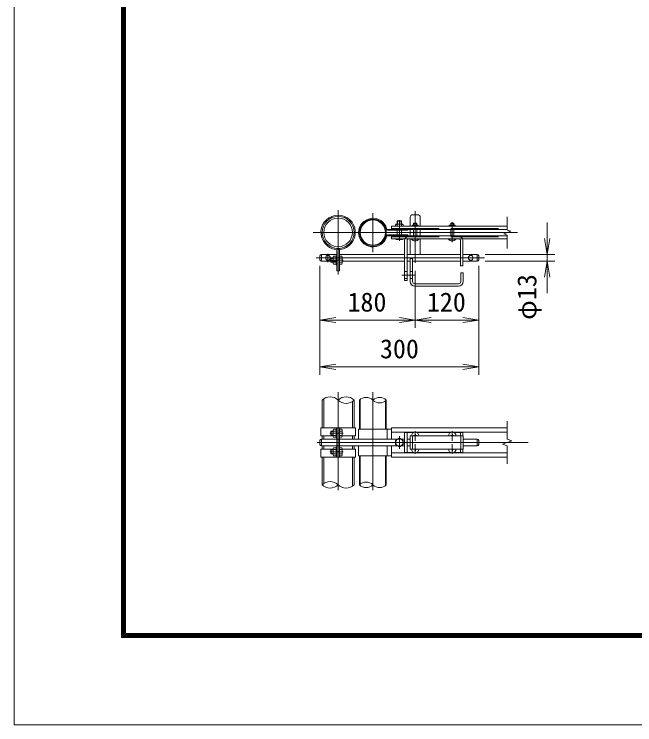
# Model space of a CAD drawing. Units: millimetres, scale not verified, with parts at other scales. Extents: x -6300 to 6300, y -4455 to 4455.
# Drawn here: x -6300 to -3954, y -4455 to -1771 of the extents above; entities that cross this region are included whole.
import ezdxf
from ezdxf.enums import TextEntityAlignment as Align

# ---------------------------------------------------------------- set-up
doc = ezdxf.new("R2010")
doc.units = ezdxf.units.MM
doc.header["$LTSCALE"] = 30
doc.linetypes.add('DASHED', pattern=[7.5, 6, -1.5])
doc.linetypes.add('USER1', pattern=[50.8, 31.75, -6.35, 6.35, -6.35])
for name, color, linetype, lineweight in [('0-0_D-BMK', 2, 'USER1', 13), ('0-1_D-STR1', 1, 'Continuous', 18), ('0-2_D-STR3', 3, 'Continuous', 13), ('0-6_D-STR-DIM', 7, 'Continuous', 9), ('0-7_0', 7, 'Continuous', 9), ('0-B_D-TTL', 7, 'Continuous', 9)]:
    doc.layers.add(name, color=color, linetype=linetype, lineweight=lineweight)
doc.styles.add('ＭＳ ゴシック', font='')
doc.styles.get('ＭＳ ゴシック').set_extended_font_data('MS Gothic')

# ---------------------------------------------------------------- blocks, each defined once
blk = doc.blocks.new('_Open')
at = {"layer": '0-7_0'}
blk.add_line((-30, 5), (0, 0), dxfattribs=at)
blk.add_lwpolyline([(-30, -5), (0, 0), (-30, 0)], dxfattribs=at)

msp = doc.modelspace()

# ---------------------------------------------------------------- linework, layer by layer
at = {"layer": '0-0_D-BMK'}
for p, q in [((-5075.44, -2510.75), (-5075.44, -2754.24)), ((-4944.14, -2522.37), (-4944.14, -2669.6)), ((-4784.14, -2515.35), (-4784.14, -2710.38)), ((-4844.14, -2548.46), (-4844.14, -2627.16)), ((-4644.14, -2556.61), (-4644.14, -2632.73)), ((-5169.34, -2595.98), (-4397.75, -2595.98)), ((-5114.14, -2675.6), (-5114.14, -2707.17)), ((-5158.07, -2691.38), (-4522.76, -2691.38)), ((-5055.82, -2700.24), (-5107.17, -2700.24)), ((-4835, -2756.38), (-4784.71, -2756.38)), ((-5075.44, -3198.18), (-5075.44, -3569.35)), ((-4944.14, -3198.18), (-4944.14, -3569.35)), ((-5055.82, -3353.77), (-5107.17, -3353.77)), ((-4784.14, -3381.98), (-4784.14, -3345.72)), ((-4644.14, -3381.98), (-4644.14, -3345.72)), ((-4844.14, -3365.19), (-4844.14, -3412.34)), ((-5154.78, -3388.77), (-4357.75, -3388.77)), ((-4784.14, -3395.55), (-4784.14, -3431.81)), ((-4644.14, -3395.55), (-4644.14, -3431.81)), ((-5055.82, -3423.77), (-5107.17, -3423.77))]:
    msp.add_line(p, q, dxfattribs=at)
at = {"layer": '0-1_D-STR1'}
for p, q in [((-5135.94, -3228.77), (-5135.94, -3333.77)), ((-5014.94, -3228.77), (-5014.94, -3333.77)), ((-4994.94, -3228.77), (-4994.94, -3338.77)), ((-4893.34, -3228.77), (-4893.34, -3338.77)), ((-5135.94, -3363.77), (-5135.94, -3375.77)), ((-5014.94, -3363.77), (-5014.94, -3375.77)), ((-5135.94, -3401.77), (-5135.94, -3413.77)), ((-5014.94, -3401.77), (-5014.94, -3413.77)), ((-5135.94, -3443.77), (-5135.94, -3548.77)), ((-5014.94, -3443.77), (-5014.94, -3548.77)), ((-4994.94, -3438.77), (-4994.94, -3548.77)), ((-4893.34, -3438.77), (-4893.34, -3548.77))]:
    msp.add_line(p, q, dxfattribs=at)
at = {"layer": '0-1_D-STR1', "linetype": 'DASHED'}
for p, q in [((-5129.54, -3223.53), (-5129.54, -3333.77)), ((-5021.34, -3234), (-5021.34, -3333.77)), ((-4991.74, -3225.94), (-4991.74, -3338.77)), ((-4896.54, -3231.59), (-4896.54, -3338.77)), ((-5129.54, -3363.77), (-5129.54, -3375.77)), ((-5021.34, -3363.77), (-5021.34, -3375.77)), ((-5129.54, -3401.77), (-5129.54, -3413.77)), ((-5021.34, -3401.77), (-5021.34, -3413.77)), ((-5129.54, -3443.77), (-5129.54, -3543.53)), ((-5021.34, -3443.77), (-5021.34, -3554)), ((-4994.94, -3438.77), (-4994.94, -3548.77)), ((-4991.74, -3438.77), (-4991.74, -3545.94)), ((-4896.54, -3438.77), (-4896.54, -3551.59))]:
    msp.add_line(p, q, dxfattribs=at)
at = {"layer": '0-1_D-STR1'}
for centre, radius in [((-5075.44, -2595.14), 60.5), ((-5075.44, -2595.14), 54.1), ((-4944.14, -2595.98), 50.8), ((-4944.14, -2595.98), 47.6)]:
    msp.add_circle(centre, radius, dxfattribs=at)
at = {"layer": '0-2_D-STR3'}
for p, q in [((-4803.14, -2538.38), (-4803.14, -2571.78)), ((-4793.14, -2528.38), (-4775.14, -2528.38)), ((-4765.14, -2538.38), (-4765.14, -2571.78)), ((-4874.14, -2571.78), (-4874.14, -2586.98)), ((-4874.14, -2571.78), (-4436.59, -2571.78)), ((-4859.14, -2565.98), (-4859.14, -2571.78)), ((-4855.99, -2564.38), (-4832.3, -2564.38)), ((-4850.79, -2551.38), (-4852.14, -2552.74)), ((-4852.14, -2564.38), (-4852.14, -2552.74)), ((-4852.14, -2552.74), (-4836.14, -2552.74)), ((-4852.14, -2571.78), (-4852.14, -2565.98)), ((-4850.79, -2551.38), (-4837.5, -2551.38)), ((-4850.79, -2564.38), (-4850.79, -2551.38)), ((-4837.5, -2564.38), (-4837.5, -2551.38)), ((-4836.14, -2552.74), (-4837.5, -2551.38)), ((-4836.14, -2564.38), (-4836.14, -2552.74)), ((-4836.14, -2571.78), (-4836.14, -2565.98)), ((-4829.14, -2565.98), (-4829.14, -2571.78)), ((-4795.64, -2568.58), (-4795.64, -2571.78)), ((-4789.06, -2560.18), (-4790.14, -2561.27)), ((-4790.14, -2567.38), (-4790.14, -2561.27)), ((-4790.14, -2561.27), (-4778.14, -2561.27)), ((-4790.14, -2571.78), (-4790.14, -2568.58)), ((-4789.06, -2567.38), (-4789.06, -2560.18)), ((-4789.06, -2560.18), (-4779.23, -2560.18)), ((-4789.06, -2560.18), (-4779.23, -2560.18)), ((-4779.23, -2567.38), (-4779.23, -2560.18)), ((-4779.23, -2560.18), (-4778.14, -2561.27)), ((-4778.14, -2567.38), (-4778.14, -2561.27)), ((-4778.14, -2571.78), (-4778.14, -2568.58)), ((-4772.64, -2568.58), (-4772.64, -2571.78)), ((-4655.64, -2568.58), (-4655.64, -2571.78)), ((-4649.06, -2560.18), (-4650.14, -2561.27)), ((-4650.14, -2561.27), (-4638.14, -2561.27)), ((-4650.14, -2567.38), (-4650.14, -2561.27)), ((-4650.14, -2571.78), (-4650.14, -2568.58)), ((-4649.06, -2560.18), (-4639.23, -2560.18)), ((-4649.06, -2567.38), (-4649.06, -2560.18)), ((-4639.23, -2567.38), (-4639.23, -2560.18)), ((-4638.14, -2567.38), (-4638.14, -2561.27)), ((-4638.14, -2571.78), (-4638.14, -2568.58)), ((-4632.64, -2568.58), (-4632.64, -2571.78)), ((-4889.06, -2583.78), (-4436.59, -2583.78)), ((-4889.06, -2586.98), (-4812.14, -2586.98)), ((-4852.14, -2604.98), (-4852.14, -2586.98)), ((-4836.14, -2604.98), (-4836.14, -2586.98)), ((-4812.14, -2583.78), (-4812.14, -2586.98)), ((-4803.14, -2583.78), (-4803.14, -2608.18)), ((-4790.14, -2608.18), (-4790.14, -2583.78)), ((-4778.14, -2608.18), (-4778.14, -2583.78)), ((-4765.14, -2583.78), (-4765.14, -2608.18)), ((-4650.14, -2608.18), (-4650.14, -2583.78)), ((-4638.14, -2608.18), (-4638.14, -2583.78)), ((-4889.06, -2604.98), (-4812.14, -2604.98)), ((-4889.06, -2608.18), (-4436.59, -2608.18)), ((-4874.14, -2608.18), (-4874.14, -2620.18)), ((-4874.14, -2620.18), (-4436.59, -2620.18)), ((-4859.14, -2620.18), (-4859.14, -2621.18)), ((-4832.5, -2622.38), (-4855.7, -2622.38)), ((-4852.14, -2620.18), (-4852.14, -2621.18)), ((-4836.14, -2620.18), (-4836.14, -2621.18)), ((-4829.14, -2620.18), (-4829.14, -2621.18)), ((-4815.14, -2624.68), (-4815.14, -2776.38)), ((-4812.14, -2604.98), (-4812.14, -2608.18)), ((-4803.14, -2620.18), (-4803.14, -2678.38)), ((-4798.14, -2620.18), (-4770.14, -2620.18)), ((-4798.14, -2621.01), (-4798.14, -2620.18)), ((-4798.14, -2621.01), (-4770.14, -2621.01)), ((-4770.14, -2621.01), (-4770.14, -2620.18)), ((-4765.14, -2620.18), (-4765.14, -2678.38)), ((-4658.14, -2620.18), (-4630.14, -2620.18)), ((-4658.14, -2621.01), (-4658.14, -2620.18)), ((-4658.14, -2621.01), (-4630.14, -2621.01)), ((-4630.14, -2621.01), (-4630.14, -2620.18)), ((-4613.14, -2624.68), (-4613.14, -2721.38)), ((-4604.14, -2624.88), (-4604.14, -2721.38)), ((-5138.14, -2678.38), (-5080.04, -2678.38)), ((-5138.14, -2678.38), (-5138.14, -2704.38)), ((-5083.24, -2683.24), (-5083.24, -2717.24)), ((-5080.04, -2683.24), (-5083.24, -2683.24)), ((-5080.04, -2664.23), (-5080.04, -2740.24)), ((-5075.44, -2664.23), (-5075.44, -2740.24)), ((-5070.84, -2664.23), (-5070.84, -2740.24)), ((-5070.84, -2678.38), (-4824.14, -2678.38)), ((-5070.84, -2682.44), (-5070.84, -2718.04)), ((-4815.14, -2678.38), (-4613.14, -2678.38)), ((-4604.14, -2678.38), (-4550.14, -2678.38)), ((-4550.14, -2678.38), (-4550.14, -2704.38)), ((-5144.14, -2684.38), (-5144.14, -2698.38)), ((-5138.14, -2704.38), (-5080.04, -2704.38)), ((-5102.84, -2693.6), (-5101.49, -2692.24)), ((-5102.84, -2693.6), (-5102.84, -2706.89)), ((-5094.24, -2693.6), (-5102.84, -2693.6)), ((-5094.24, -2706.89), (-5102.84, -2706.89)), ((-5102.84, -2706.89), (-5101.49, -2708.24)), ((-5094.24, -2692.24), (-5101.49, -2692.24)), ((-5101.49, -2692.24), (-5101.49, -2708.24)), ((-5094.24, -2708.24), (-5101.49, -2708.24)), ((-5094.24, -2688.6), (-5094.24, -2711.8)), ((-5083.24, -2685.24), (-5093.04, -2685.24)), ((-5083.24, -2692.24), (-5093.04, -2692.24)), ((-5083.24, -2708.24), (-5093.04, -2708.24)), ((-5070.84, -2685.24), (-5061.04, -2685.24)), ((-5070.84, -2692.24), (-5061.04, -2692.24)), ((-5070.84, -2708.24), (-5061.04, -2708.24)), ((-5059.84, -2688.6), (-5059.84, -2711.8)), ((-5059.84, -2704.38), (-4824.14, -2704.38)), ((-4815.14, -2704.38), (-4803.14, -2704.38)), ((-4803.14, -2694.38), (-4803.14, -2780.38)), ((-4803.14, -2694.38), (-4794.14, -2694.38)), ((-4794.14, -2694.38), (-4794.14, -2780.38)), ((-4794.14, -2704.38), (-4613.14, -2704.38)), ((-4604.14, -2704.38), (-4550.14, -2704.38)), ((-4544.14, -2684.38), (-4544.14, -2698.38)), ((-5083.24, -2715.24), (-5093.04, -2715.24)), ((-5080.04, -2717.24), (-5083.24, -2717.24)), ((-5070.84, -2715.24), (-5061.04, -2715.24)), ((-4613.14, -2721.38), (-4604.14, -2721.38)), ((-5070.84, -2740.24), (-5080.04, -2740.24)), ((-4824.14, -2743.38), (-4815.14, -2743.38)), ((-4803.14, -2743.38), (-4794.14, -2743.38)), ((-4612.14, -2748.38), (-4612.14, -2780.38)), ((-4612.14, -2748.38), (-4603.14, -2748.38)), ((-4603.14, -2748.38), (-4603.14, -2780.38)), ((-4824.14, -2769.38), (-4815.14, -2769.38)), ((-4803.14, -2769.38), (-4794.14, -2769.38)), ((-4785.14, -2789.38), (-4621.14, -2789.38)), ((-4785.14, -2798.38), (-4621.14, -2798.38)), ((-5140.54, -3333.77), (-5010.34, -3333.77)), ((-5140.54, -3333.77), (-5140.54, -3363.77)), ((-5102.84, -3347.12), (-5101.49, -3345.77)), ((-5102.84, -3347.12), (-5102.84, -3360.41)), ((-5094.24, -3347.12), (-5102.84, -3347.12)), ((-5094.24, -3345.77), (-5101.49, -3345.77)), ((-5101.49, -3345.77), (-5101.49, -3361.77)), ((-5094.24, -3342.12), (-5094.24, -3365.33)), ((-5083.24, -3338.77), (-5093.04, -3338.77)), ((-5083.24, -3345.77), (-5093.04, -3345.77)), ((-5080.04, -3336.77), (-5083.24, -3336.77)), ((-5083.24, -3336.77), (-5083.24, -3370.77)), ((-5080.04, -3333.77), (-5080.04, -3443.77)), ((-5075.44, -3333.77), (-5075.44, -3443.77)), ((-5070.84, -3333.77), (-5070.84, -3443.77)), ((-5070.84, -3335.97), (-5070.84, -3371.57)), ((-5070.84, -3338.77), (-5061.04, -3338.77)), ((-5070.84, -3345.77), (-5061.04, -3345.77)), ((-5059.84, -3342.12), (-5059.84, -3365.33)), ((-5010.34, -3333.77), (-5010.34, -3363.77)), ((-4998.14, -3338.77), (-4874.14, -3338.77)), ((-4998.14, -3338.77), (-4998.14, -3375.77)), ((-4890.14, -3338.77), (-4890.14, -3375.77)), ((-4874.14, -3333.77), (-4874.14, -3375.77)), ((-4874.14, -3333.77), (-4436.59, -3333.77)), ((-4874.14, -3349.77), (-4436.59, -3349.77)), ((-4824.14, -3350.77), (-4824.14, -3426.77)), ((-4824.14, -3350.77), (-4789.34, -3350.77)), ((-4815.14, -3350.77), (-4815.14, -3426.77)), ((-4778.95, -3350.77), (-4649.34, -3350.77)), ((-4638.95, -3350.77), (-4604.14, -3350.77)), ((-4613.14, -3350.77), (-4613.14, -3363.77)), ((-4604.14, -3350.77), (-4604.14, -3363.77)), ((-5140.54, -3363.77), (-5094.24, -3363.77)), ((-5138.14, -3375.77), (-5080.04, -3375.77)), ((-5138.14, -3375.77), (-5138.14, -3401.77)), ((-5102.84, -3360.41), (-5101.49, -3361.77)), ((-5094.24, -3360.41), (-5102.84, -3360.41)), ((-5094.24, -3361.77), (-5101.49, -3361.77)), ((-5083.24, -3361.77), (-5093.04, -3361.77)), ((-5083.24, -3368.77), (-5093.04, -3368.77)), ((-5080.04, -3370.77), (-5083.24, -3370.77)), ((-5080.34, -3375.77), (-4824.14, -3375.77)), ((-5070.84, -3361.77), (-5061.04, -3361.77)), ((-5070.84, -3368.77), (-5061.04, -3368.77)), ((-5059.84, -3363.77), (-5010.34, -3363.77)), ((-4815.14, -3375.77), (-4803.14, -3375.77)), ((-4803.14, -3363.77), (-4803.14, -3413.77)), ((-4803.14, -3363.77), (-4603.14, -3363.77)), ((-4787.85, -3362.93), (-4790.44, -3362.98)), ((-4790.44, -3362.98), (-4790.44, -3363.77)), ((-4784.93, -3357.47), (-4784.98, -3360.06)), ((-4784.93, -3357.47), (-4783.35, -3357.47)), ((-4783.35, -3357.47), (-4783.31, -3360.06)), ((-4647.85, -3362.93), (-4650.44, -3362.98)), ((-4650.44, -3362.98), (-4650.44, -3363.77)), ((-4644.93, -3357.47), (-4644.98, -3360.06)), ((-4644.93, -3357.47), (-4643.35, -3357.47)), ((-4643.35, -3357.47), (-4643.31, -3360.06)), ((-4640.44, -3362.93), (-4637.84, -3362.98)), ((-4637.84, -3362.98), (-4637.84, -3363.77)), ((-4603.14, -3363.77), (-4603.14, -3413.77)), ((-4603.14, -3375.77), (-4550.14, -3375.77)), ((-4550.14, -3375.77), (-4550.14, -3401.77)), ((-5144.14, -3381.77), (-5144.14, -3395.77)), ((-5138.14, -3401.77), (-5080.04, -3401.77)), ((-5083.24, -3440.77), (-5083.24, -3406.77)), ((-5080.04, -3406.77), (-5083.24, -3406.77)), ((-5080.34, -3401.77), (-4824.14, -3401.77)), ((-4998.14, -3401.77), (-4998.14, -3438.77)), ((-4890.14, -3401.77), (-4890.14, -3438.77)), ((-4874.14, -3401.77), (-4874.14, -3443.77)), ((-4815.14, -3401.77), (-4803.14, -3401.77)), ((-4603.14, -3401.77), (-4550.14, -3401.77)), ((-4544.14, -3381.77), (-4544.14, -3395.77)), ((-5140.54, -3413.77), (-5094.24, -3413.77)), ((-5140.54, -3443.77), (-5140.54, -3413.77)), ((-5102.84, -3417.12), (-5101.49, -3415.77)), ((-5094.24, -3417.12), (-5102.84, -3417.12)), ((-5102.84, -3430.41), (-5102.84, -3417.12)), ((-5094.24, -3430.41), (-5102.84, -3430.41)), ((-5102.84, -3430.41), (-5101.49, -3431.77)), ((-5101.49, -3431.77), (-5101.49, -3415.77)), ((-5094.24, -3415.77), (-5101.49, -3415.77)), ((-5094.24, -3431.77), (-5101.49, -3431.77)), ((-5094.24, -3435.41), (-5094.24, -3412.21)), ((-5083.24, -3408.77), (-5093.04, -3408.77)), ((-5083.24, -3415.77), (-5093.04, -3415.77)), ((-5083.24, -3431.77), (-5093.04, -3431.77)), ((-5070.84, -3408.77), (-5061.04, -3408.77)), ((-5070.84, -3415.77), (-5061.04, -3415.77)), ((-5070.84, -3431.77), (-5061.04, -3431.77)), ((-5060.04, -3413.77), (-5010.34, -3413.77)), ((-5059.84, -3412.12), (-5059.84, -3435.33)), ((-5010.34, -3443.77), (-5010.34, -3413.77)), ((-4874.14, -3427.77), (-4436.59, -3427.77)), ((-4824.14, -3426.77), (-4789.34, -3426.77)), ((-4803.14, -3413.77), (-4603.14, -3413.77)), ((-4790.44, -3414.56), (-4790.44, -3413.77)), ((-4787.85, -3414.6), (-4790.44, -3414.56)), ((-4784.93, -3420.07), (-4784.98, -3417.47)), ((-4784.93, -3420.07), (-4783.35, -3420.07)), ((-4783.35, -3420.07), (-4783.31, -3417.47)), ((-4780.44, -3414.6), (-4777.84, -3414.56)), ((-4778.95, -3426.77), (-4649.34, -3426.77)), ((-4777.84, -3414.56), (-4777.84, -3413.77)), ((-4650.44, -3414.56), (-4650.44, -3413.77)), ((-4647.85, -3414.6), (-4650.44, -3414.56)), ((-4644.93, -3420.07), (-4644.98, -3417.47)), ((-4644.93, -3420.07), (-4643.35, -3420.07)), ((-4643.35, -3420.07), (-4643.31, -3417.47)), ((-4640.44, -3414.6), (-4637.84, -3414.56)), ((-4638.95, -3426.77), (-4604.14, -3426.77)), ((-4637.84, -3414.56), (-4637.84, -3413.77)), ((-4613.14, -3413.77), (-4613.14, -3426.77)), ((-4604.14, -3413.77), (-4604.14, -3426.77)), ((-5140.54, -3443.77), (-5010.34, -3443.77)), ((-5083.24, -3438.77), (-5093.04, -3438.77)), ((-5080.04, -3440.77), (-5083.24, -3440.77)), ((-5070.84, -3438.77), (-5061.04, -3438.77)), ((-4998.14, -3438.77), (-4874.14, -3438.77)), ((-4874.14, -3443.77), (-4436.59, -3443.77))]:
    msp.add_line(p, q, dxfattribs=at)
at = {"layer": '0-2_D-STR3', "linetype": 'DASHED'}
for p, q in [((-4792.93, -2567.38), (-4775.21, -2567.38)), ((-4652.93, -2567.38), (-4635.21, -2567.38)), ((-4874.14, -2580.58), (-4436.59, -2580.58)), ((-4874.14, -2611.38), (-4436.59, -2611.38)), ((-4794.14, -3363.77), (-4794.14, -3413.77)), ((-4612.14, -3363.77), (-4612.14, -3413.77))]:
    msp.add_line(p, q, dxfattribs=at)
at = {"layer": '0-2_D-STR3'}
for points in [[(-4649.06, -2560.18), (-4639.23, -2560.18), (-4638.14, -2561.27)], [(-4824.14, -2624.88), (-4824.14, -2776.38), (-4815.14, -2776.38)], [(-4780.44, -3362.93), (-4777.84, -3362.98), (-4777.84, -3363.77)]]:
    msp.add_lwpolyline(points, dxfattribs=at)
at = {"layer": '0-2_D-STR3', "color": 4, "linetype": 'DASHED'}
msp.add_lwpolyline([(-4844.14, -3372.57), (-4858.17, -3380.67), (-4858.17, -3396.87), (-4844.14, -3404.97), (-4830.11, -3396.87), (-4830.11, -3380.67)], close=True, dxfattribs=at)
at = {"layer": '0-2_D-STR3'}
for centre in [(-5114.14, -2691.38), (-4574.14, -2691.38)]:
    msp.add_circle(centre, 9, dxfattribs=at)
at = {"layer": '0-2_D-STR3', "color": 4, "linetype": 'DASHED', "lineweight": 9}
msp.add_circle((-4844.14, -3388.77), 14.07, dxfattribs=at)
at = {"layer": '0-2_D-STR3'}
for centre, radius, start, end in [((-5075.44, -2595.14), 65.1, 277.58485, 262.41515), ((-4944.14, -2595.98), 54, 15.6185, 344.3815), ((-4793.14, -2538.38), 10, 90, 180), ((-4775.14, -2538.38), 10, 0, 90), ((-4855.64, -2568.98), 4.6, 40.52088, 139.47912), ((-4844.14, -2585.18), 20.8, 67.38014, 112.61986), ((-4832.64, -2568.98), 4.6, 40.52088, 139.47912), ((-4792.89, -2571.13), 3.75, 42.84372, 137.15628), ((-4784.14, -2582.98), 15.6, 67.38014, 112.61986), ((-4775.39, -2571.12), 3.74, 42.69541, 137.30459), ((-4652.89, -2571.13), 3.75, 42.84372, 137.15628), ((-4644.14, -2582.98), 15.6, 67.38014, 112.61986), ((-4635.39, -2571.12), 3.74, 42.69541, 137.30459), ((-4889.06, -2580.58), 6.4, 195.6185, 270), ((-4889.06, -2580.58), 3.2, 195.6185, 270), ((-4889.06, -2611.38), 6.4, 90, 164.3815), ((-4889.06, -2611.38), 3.2, 90, 164.3815), ((-4855.64, -2616.68), 5.7, 232.14171, 307.85829), ((-4844.14, -2595.12), 27.27, 252.93847, 287.06153), ((-4832.64, -2616.69), 5.7, 232.09851, 307.90149), ((-4810.64, -2624.88), 13.5, 90, 180), ((-4810.64, -2624.68), 4.5, 90, 180), ((-4784.14, -2609.38), 18.2, 219.71514, 320.28486), ((-4644.14, -2609.38), 18.2, 219.71514, 320.28486), ((-4617.64, -2624.88), 13.5, 0, 90), ((-4617.64, -2624.68), 4.5, 0, 90), ((-5084.64, -2664.23), 9.2, 0, 82.41515), ((-5066.24, -2664.23), 9.2, 97.58485, 180), ((-5138.14, -2684.38), 6, 90, 180), ((-5084.64, -2664.23), 4.6, 0, 82.41515), ((-5066.24, -2664.23), 4.6, 97.58485, 180), ((-4550.14, -2684.38), 6, 0, 90), ((-5138.14, -2698.38), 6, 180, 270), ((-5088.55, -2688.74), 5.7, 142.09851, 217.90149), ((-5066.98, -2700.24), 27.27, 162.93847, 197.06153), ((-5088.54, -2711.74), 5.7, 142.14171, 217.85829), ((-5065.55, -2711.74), 5.7, 322.14171, 37.85829), ((-5065.54, -2688.74), 5.7, 322.09851, 37.90149), ((-5087.11, -2700.24), 27.27, 342.93847, 17.06153), ((-4550.14, -2698.38), 6, 270, 0), ((-4785.14, -2780.38), 18, 180, 270), ((-4785.14, -2780.38), 9, 180, 270), ((-4621.14, -2780.38), 9, 270, 0), ((-4621.14, -2780.38), 18, 270, 0), ((-5088.55, -3342.27), 5.7, 142.09851, 217.90149), ((-5066.98, -3353.77), 27.27, 162.93847, 197.06153), ((-5065.54, -3342.27), 5.7, 322.09851, 37.90149), ((-5087.11, -3353.77), 27.27, 342.93847, 17.06153), ((-4784.14, -3363.77), 14, 0, 180), ((-4644.14, -3363.77), 14, 0, 180), ((-5138.14, -3381.77), 6, 90, 180), ((-5088.54, -3365.27), 5.7, 142.14171, 217.85829), ((-5065.55, -3365.27), 5.7, 322.14171, 37.85829), ((-4787.95, -3359.96), 2.98, 270, 0), ((-4780.33, -3359.96), 2.98, 180, 270), ((-4647.95, -3359.96), 2.98, 270, 0), ((-4640.33, -3359.96), 2.98, 180, 270), ((-4550.14, -3381.77), 6, 0, 90), ((-5138.14, -3395.77), 6, 180, 270), ((-4550.14, -3395.77), 6, 270, 0), ((-5066.98, -3423.77), 27.27, 162.93847, 197.06153), ((-5088.55, -3435.27), 5.7, 142.09851, 217.90149), ((-5088.54, -3412.27), 5.7, 142.14171, 217.85829), ((-5065.55, -3435.27), 5.7, 322.14171, 37.85829), ((-5065.54, -3412.27), 5.7, 322.09851, 37.90149), ((-5087.11, -3423.77), 27.27, 342.93847, 17.06153), ((-4784.14, -3413.77), 14, 180, 0), ((-4787.95, -3417.58), 2.98, 0, 90), ((-4780.33, -3417.58), 2.98, 90, 180), ((-4644.14, -3413.77), 14, 180, 0), ((-4647.95, -3417.58), 2.98, 0, 90), ((-4640.33, -3417.58), 2.98, 90, 180)]:
    msp.add_arc(centre, radius, start, end, dxfattribs=at)
at = {"layer": '0-6_D-STR-DIM'}
for p, q in [((-4436.59, -2586.36), (-4436.59, -2535.98)), ((-4285.91, -2618.38), (-4285.91, -2558.38)), ((-4449.8, -2600.79), (-4423.37, -2591.17)), ((-4436.59, -2605.6), (-4449.8, -2600.79)), ((-4423.37, -2591.17), (-4436.59, -2586.36)), ((-4436.59, -2655.98), (-4436.59, -2605.6)), ((-4520.14, -2678.38), (-4255.91, -2678.38)), ((-4285.91, -2678.38), (-4285.91, -2704.38)), ((-4520.14, -2704.38), (-4255.91, -2704.38)), ((-5144.14, -2721.38), (-5144.14, -2956.12)), ((-5144.14, -2721.38), (-5144.14, -3132.63)), ((-4544.14, -2721.38), (-4544.14, -2956.12)), ((-4544.14, -2721.38), (-4544.14, -3132.63)), ((-4784.14, -2740.38), (-4784.14, -2956.12)), ((-4784.14, -2740.38), (-4784.14, -2956.12)), ((-4285.91, -2764.38), (-4285.91, -2824.38)), ((-5084.14, -2926.12), (-4844.14, -2926.12)), ((-4724.14, -2926.12), (-4604.14, -2926.12)), ((-5084.14, -3102.63), (-4604.14, -3102.63)), ((-4436.59, -3375.94), (-4436.59, -3308.77)), ((-4418.97, -3382.35), (-4436.59, -3375.94)), ((-4454.21, -3395.18), (-4418.97, -3382.35)), ((-4436.59, -3401.59), (-4454.21, -3395.18)), ((-4436.59, -3468.77), (-4436.59, -3401.59))]:
    msp.add_line(p, q, dxfattribs=at)
for centre, radius, start, end in [((-5105.69, -3259.21), 42.92, 45.18146, 134.81854), ((-5045.19, -3259.21), 42.92, 45.18146, 134.81854), ((-4969.54, -3254.33), 36.03, 45.18146, 134.81854), ((-4918.74, -3254.33), 36.03, 45.18146, 134.81854), ((-5045.19, -3198.32), 42.92, 225.18146, 314.81854), ((-4918.74, -3203.2), 36.03, 225.18146, 314.81854), ((-5105.69, -3579.21), 42.92, 45.18146, 134.81854), ((-4969.54, -3574.33), 36.03, 45.18146, 134.81854), ((-5105.69, -3518.32), 42.92, 225.18146, 314.81854), ((-5045.19, -3518.32), 42.92, 225.18146, 314.81854), ((-4969.54, -3523.2), 36.03, 225.18146, 314.81854), ((-4918.74, -3523.2), 36.03, 225.18146, 314.81854)]:
    msp.add_arc(centre, radius, start, end, dxfattribs=at)
at = {"layer": '0-B_D-TTL', "color": 2, "lineweight": 18}
msp.add_lwpolyline([(-6299.57, 4455), (6300.43, 4455), (6300.43, -4455), (-6299.57, -4455)], close=True, dxfattribs=at)
at = {"layer": '0-B_D-TTL'}
for points in [[(-5894.57, 4125), (5895.43, 4125), (5895.43, -4125), (-5894.57, -4125)], [(-5890.82, 4121.25), (5891.68, 4121.25), (5891.68, -4121.25), (-5890.82, -4121.25)], [(-5887.07, 4117.5), (5887.93, 4117.5), (5887.93, -4117.5), (-5887.07, -4117.5)], [(-5883.32, 4113.75), (5884.18, 4113.75), (5884.18, -4113.75), (-5883.32, -4113.75)], [(-5879.57, 4110), (5880.43, 4110), (5880.43, -4110), (-5879.57, -4110)]]:
    msp.add_lwpolyline(points, close=True, dxfattribs=at)

# ---------------------------------------------------------------- block references
at = {"layer": '0-6_D-STR-DIM', "xscale": 2, "yscale": 2}
for p, rotation in [((-4285.91, -2678.38), 270), ((-4285.91, -2704.38), 90), ((-5144.14, -2926.12), 180), ((-4784.14, -2926.12), 180), ((-5144.14, -3102.63), 180)]:
    msp.add_blockref('_Open', p, dxfattribs=dict(at, rotation=rotation))
for p in [(-4784.14, -2926.12), (-4544.14, -2926.12), (-4544.14, -3102.63)]:
    msp.add_blockref('_Open', p, dxfattribs=at)

# ---------------------------------------------------------------- texts
at = {"layer": '0-6_D-STR-DIM', "style": 'ＭＳ ゴシック'}
msp.add_text('φ13', height=72.14, rotation=90, dxfattribs=at).set_placement((-4304.46, -2925.72), align=Align.BOTTOM_LEFT)
for s, p in [('180', (-5040.12, -2916)), ('120', (-4740.12, -2916)), ('300', (-4917.46, -3092.51))]:
    msp.add_text(s, height=72.14, dxfattribs=at).set_placement(p, align=Align.BOTTOM_LEFT)

doc.saveas('drawing.dxf')
